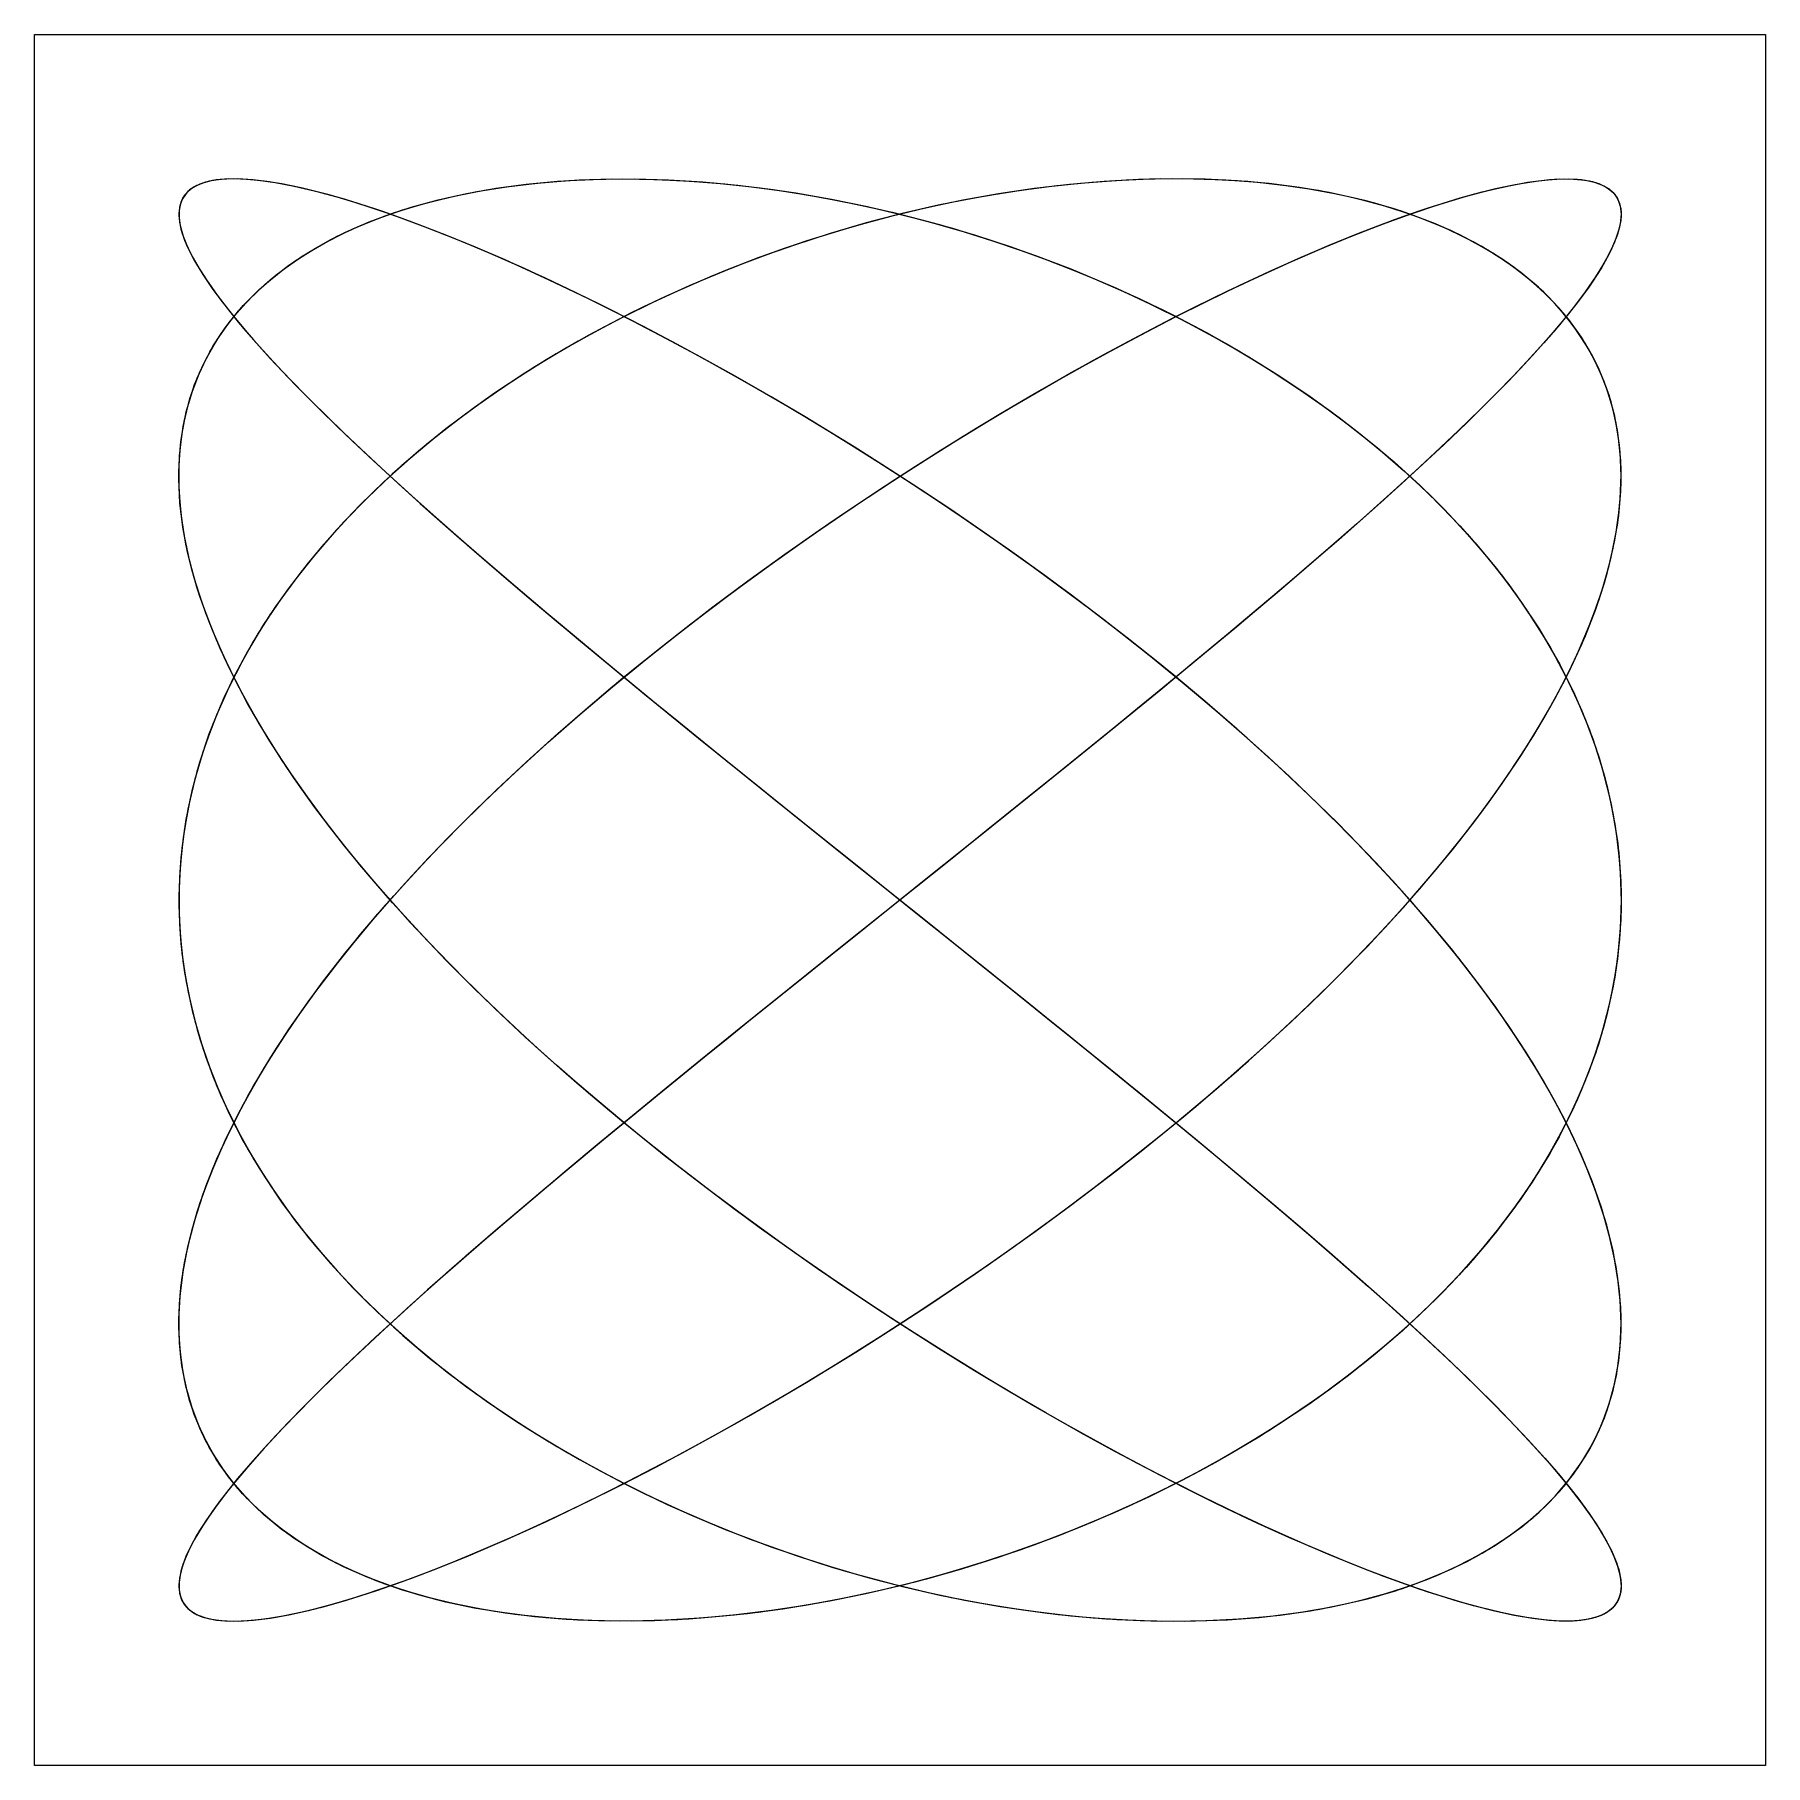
# Model space of a CAD drawing. Extents: x 0 to 127, y 0 to 127.
import ezdxf

# ---------------------------------------------------------------- set-up
doc = ezdxf.new("R2010")
doc.units = 0

msp = doc.modelspace()

# ---------------------------------------------------------------- linework, layer by layer
at = {"layer": 'Layer 1', "color": 7}
msp.add_lwpolyline([(0, 127), (126.99984, 127), (126.99984, 0.00016), (0, 0.00016), (0, 127)], dxfattribs=at)
at = {"layer": 'Layer 1', "color": 255}
msp.add_lwpolyline([(116.41652, 63.50008), (116.350388, 61.38398), (116.152157, 59.271266), (115.822324, 57.165317), (115.361711, 55.069502), (114.771471, 52.987174), (114.053079, 50.921665), (113.20833, 48.876279), (112.239336, 46.854287), (111.148519, 44.858925), (109.938605, 42.893385), (108.612619, 40.960812), (107.173875, 39.064296), (105.625968, 37.206872), (103.972768, 35.391512), (102.218407, 33.62112), (100.36727, 31.898528), (98.423984, 30.226491), (96.393406, 28.607685), (94.280611, 27.044699), (92.090881, 25.540035), (89.829688, 24.096098), (87.502685, 22.715199), (85.115687, 21.399547), (82.67466, 20.151247), (80.185707, 18.972296), (77.655049, 17.86458), (75.089009, 16.829872), (72.494003, 15.869825), (69.876517, 14.985977), (67.243092, 14.179741), (64.600312, 13.452406), (61.954781, 12.805138), (59.313112, 12.238971), (56.681907, 11.75481), (54.067745, 11.353431), (51.477158, 11.035475), (48.916621, 10.801452), (46.392535, 10.651735), (43.911209, 10.586564), (41.478844, 10.606043), (39.101521, 10.710142), (36.785181, 10.898693), (34.535613, 11.171396), (32.358442, 11.527813), (30.259108, 11.967374), (28.242858, 12.489377), (26.314733, 13.092987), (24.479552, 13.777236), (22.741901, 14.541032), (21.106124, 15.383152), (19.576309, 16.302248), (18.156281, 17.296851), (16.849588, 18.36537), (15.659496, 19.506094), (14.588981, 20.717199), (13.640717, 21.996748), (12.817076, 23.342693), (12.120115, 24.752882), (11.551577, 26.225057), (11.112883, 27.756865), (10.805129, 29.345854), (10.629085, 30.989483), (10.58519, 32.685122), (10.673555, 34.430058), (10.893958, 36.2215), (11.245848, 38.056582), (11.728346, 39.932368), (12.340247, 41.845857), (13.08002, 43.793989), (13.945816, 45.773646), (14.935472, 47.781662), (16.046514, 49.814823), (17.276164, 51.869879), (18.62135, 53.94354), (20.078709, 56.032489), (21.644598, 58.133385), (23.315104, 60.242867), (25.086051, 62.357559), (26.953012, 64.474079), (28.911322, 66.589041), (30.956085, 68.699062), (33.082191, 70.800765), (35.284326, 72.890788), (37.556984, 74.965789), (39.894487, 77.022446), (42.290991, 79.057471), (44.740506, 81.067607), (47.236909, 83.049639), (49.773962, 85.000396), (52.345323, 86.916757), (54.944564, 88.795657), (57.56519, 90.634088), (60.200649, 92.429111), (62.844354, 94.177854), (65.489698, 95.877519), (68.130069, 97.525387), (70.758866, 99.118822), (73.36952, 100.655274), (75.955506, 102.132286), (78.510358, 103.547495), (81.027693, 104.898636), (83.501217, 106.183549), (85.924748, 107.400177), (88.292229, 108.546574), (90.597742, 109.620907), (92.835525, 110.621456), (94.999984, 111.54662), (97.085709, 112.394921), (99.087487, 113.165), (101.000315, 113.855626), (102.819411, 114.465694), (104.540229, 114.994228), (106.158468, 115.440382), (107.670083, 115.803443), (109.071295, 116.082829), (110.358602, 116.278095), (111.528787, 116.388926), (112.578925, 116.415147), (113.506391, 116.356715), (114.308867, 116.213724), (114.984347, 115.986402), (115.531143, 115.675114), (115.947887, 115.280356), (116.23354, 114.802761), (116.387385, 114.243092), (116.40904, 113.602246), (116.298449, 112.881247), (116.055889, 112.081248), (115.681967, 111.20353), (115.177617, 110.249497), (114.544099, 109.220674), (113.782998, 108.118708), (112.896215, 106.945362), (111.885967, 105.702513), (110.75478, 104.392149), (109.505479, 103.016367), (108.141189, 101.577366), (106.665319, 100.077451), (105.081558, 98.519019), (103.393864, 96.904564), (101.606456, 95.236669), (99.723802, 93.518003), (97.750607, 91.751314), (95.691803, 89.93943), (93.552536, 88.085248), (91.338154, 86.191735), (89.05419, 84.26192), (86.706354, 82.298891), (84.300513, 80.305787), (81.842682, 78.285798), (79.339004, 76.242155), (76.795737, 74.178128), (74.219236, 72.097017), (71.615943, 70.002154), (68.992364, 67.896889), (66.355057, 65.784589), (63.710614, 63.668635), (61.065644, 61.552412), (58.426758, 59.439304), (55.800553, 57.332692), (53.193592, 55.235947), (50.612391, 53.152423), (48.063403, 51.085453), (45.552998, 49.038344), (43.087451, 47.01437), (40.672924, 45.01677), (38.315453, 43.04874), (36.02093, 41.113427), (33.79509, 39.213928), (31.643497, 37.353281), (29.571528, 35.534464), (27.584363, 33.760386), (25.686967, 32.033886), (23.884085, 30.357724), (22.180221, 28.734583), (20.579635, 27.167059), (19.086328, 25.657661), (17.704031, 24.208802), (16.4362, 22.822801), (15.286004, 21.501875), (14.256318, 20.248137), (13.349715, 19.063593), (12.568461, 17.950138), (11.91451, 16.909553), (11.389495, 15.943503), (10.994729, 15.053534), (10.731199, 14.241068), (10.599563, 13.507406), (10.600151, 12.853722), (10.73296, 12.281062), (10.997659, 11.790341), (11.393587, 11.382344), (11.919753, 11.057725), (12.574843, 10.817002), (13.357219, 10.660561), (14.264925, 10.588652), (15.295694, 10.60139), (16.446947, 10.698755), (17.715809, 10.88059), (19.099108, 11.146605), (20.593385, 11.496375), (22.194906, 11.92934), (23.899668, 12.444807), (25.70341, 13.041951), (27.601624, 13.719817), (29.589565, 14.477322), (31.662264, 15.313252), (33.81454, 16.226271), (36.041015, 17.214918), (38.336123, 18.277611), (40.694127, 19.412651), (43.109133, 20.618221), (45.575106, 21.892393), (48.085882, 23.233129), (50.635184, 24.638283), (53.216642, 26.105607), (55.823803, 27.632755), (58.45015, 29.217283), (61.089118, 30.856655), (63.734113, 32.548251), (66.378522, 34.289363), (69.015736, 36.077205), (71.639164, 37.908919), (74.242247, 39.781573), (76.818481, 41.692171), (79.361424, 43.637657), (81.864723, 45.614919), (84.322119, 47.620794), (86.72747, 49.652072), (89.074765, 51.705504), (91.358135, 53.777804), (93.571875, 55.865658), (95.71045, 57.965726), (97.768516, 60.074647), (99.740929, 62.189049), (101.622757, 64.305547), (103.409299, 66.420758), (105.096087, 68.531295), (106.678907, 70.633784), (108.153802, 72.724861), (109.517086, 74.801179), (110.765351, 76.859419), (111.895476, 78.896286), (112.904638, 80.908523), (113.790314, 82.892909), (114.55029, 84.846272), (115.182667, 86.765485), (115.685864, 88.647479), (116.058623, 90.489241), (116.300012, 92.287828), (116.409429, 94.040359), (116.3866, 95.744033), (116.231582, 97.396124), (115.944762, 98.993988), (115.526857, 100.535069), (114.978912, 102.016902), (114.302296, 103.437117), (113.498701, 104.79344), (112.570135, 106.083704), (111.518918, 107.305842), (110.34768, 108.457901), (109.059346, 109.538036), (107.657138, 110.544521), (106.144559, 111.475745), (104.525391, 112.330218), (102.803681, 113.106573), (100.983732, 113.803568), (99.070093, 114.420089), (97.067546, 114.955148), (94.981099, 115.40789), (92.815965, 115.777591), (90.577555, 116.063659), (88.271466, 116.265636), (85.903461, 116.3832), (83.479459, 116.416162), (81.005519, 116.364469), (78.487823, 116.228205), (75.932666, 116.007587), (73.346433, 115.702968), (70.735589, 115.314836), (68.106659, 114.843811), (65.466215, 114.290648), (62.820857, 113.65623), (60.177196, 112.941573), (57.541839, 112.14782), (54.921375, 111.276241), (52.322353, 110.32823), (49.751269, 109.305305), (47.214549, 108.209101), (44.718535, 107.041372), (42.269464, 105.803986), (39.873458, 104.498923), (37.536506, 103.12827), (35.264448, 101.694221), (33.062965, 100.19907), (30.937559, 98.645207), (28.893541, 97.03512), (26.936022, 95.371385), (25.069893, 93.656662), (23.299819, 91.893694), (21.630224, 90.085304), (20.065282, 88.234382), (18.608904, 86.343891), (17.26473, 84.416854), (16.036119, 82.456356), (14.926144, 80.465531), (13.937578, 78.447565), (13.072892, 76.405686), (12.334247, 74.343161), (11.723489, 72.26329), (11.242146, 70.169399), (10.89142, 68.064839), (10.672188, 65.952976), (10.584998, 63.837189), (10.630067, 61.720863), (10.807284, 59.607383), (11.116204, 57.50013), (11.556057, 55.402476), (12.125742, 53.317777), (12.823836, 51.249367), (13.648594, 49.200556), (14.597954, 47.174621), (15.669544, 45.174803), (16.860684, 43.204301), (18.168399, 41.266269), (19.589419, 39.363806), (21.120192, 37.499956), (22.756892, 35.6777), (24.495428, 33.899954), (26.331456, 32.169563), (28.260385, 30.489293), (30.277395, 28.861834), (32.377444, 27.289788), (34.555283, 25.775671), (36.805468, 24.321905), (39.122375, 22.930816), (41.500214, 21.604629), (43.933041, 20.345466), (46.414774, 19.155341), (48.939212, 18.036158), (51.500043, 16.989708), (54.090869, 16.017664), (56.705211, 15.121582), (59.336537, 14.302895), (61.97827, 13.562914), (64.623806, 12.902821), (67.266532, 12.323673), (69.899844, 11.826396), (72.51716, 11.411786), (75.111937, 11.080507), (77.67769, 10.833087), (80.208006, 10.669924), (82.696561, 10.591277), (85.137134, 10.597273), (87.523625, 10.687903), (89.850069, 10.86302), (92.110652, 11.122346), (94.299723, 11.465465), (96.41181, 11.891828), (98.441635, 12.400754), (100.384124, 12.991427), (102.234421, 13.662904), (103.987903, 14.414109), (105.640185, 15.243841), (107.187139, 16.150773), (108.624897, 17.133454), (109.949867, 18.190312), (111.158736, 19.319656), (112.248482, 20.519678), (113.216383, 21.788461), (114.060018, 23.123973), (114.77728, 24.524078), (115.366375, 25.986536), (115.82583, 27.509008), (116.154498, 29.089058), (116.351557, 30.724159), (116.416515, 32.411694), (116.349208, 34.148964), (116.149806, 35.933189), (115.818807, 37.761515), (115.357037, 39.631018), (114.765652, 41.538706), (114.046129, 43.481527), (113.200267, 45.456374), (112.23018, 47.460087), (111.138293, 49.489461), (109.927335, 51.541248), (108.600332, 53.612167), (107.160602, 55.698905), (105.611742, 57.798123), (103.957626, 59.906463), (102.202385, 62.020552), (100.350409, 64.137008), (98.406326, 66.252444), (96.374995, 68.363478), (94.261494, 70.466731), (92.071104, 72.558839), (89.809302, 74.636455), (87.48174, 76.696256), (85.094235, 78.734945), (82.652756, 80.749261), (80.163405, 82.735983), (77.632404, 84.691931), (75.066079, 86.613977), (72.470845, 88.499045), (69.853188, 90.344121), (67.219652, 92.146251), (64.576817, 93.902554), (61.931292, 95.61022), (59.289687, 97.266516), (56.658605, 98.868793), (54.044623, 100.414488), (51.454274, 101.901127), (48.894033, 103.326333), (46.3703, 104.687826), (43.889381, 105.983426), (41.457479, 107.211063), (39.080671, 108.368771), (36.764899, 109.454699), (34.51595, 110.46711), (32.339446, 111.404383), (30.240827, 112.265019), (28.225338, 113.047642), (26.298018, 113.751), (24.463683, 114.373967), (22.726918, 114.915546), (21.092064, 115.374871), (19.563208, 115.751208), (18.144171, 116.043955), (16.8385, 116.252642), (15.649458, 116.376937), (14.580017, 116.416639), (13.63285, 116.371687), (12.810325, 116.242151), (12.114498, 116.028239), (11.547108, 115.730294), (11.109572, 115.348791), (10.802985, 114.884341), (10.628113, 114.337688), (10.585393, 113.709705), (10.674932, 113.001397), (10.896505, 112.213898), (11.24956, 111.348467), (11.733214, 110.406489), (12.346257, 109.389471), (13.087158, 108.299039), (13.954064, 107.136939), (14.944809, 105.905029), (16.056917, 104.60528), (17.287608, 103.239772), (18.633805, 101.810688), (20.092144, 100.320316), (21.65898, 98.771039), (23.330397, 97.165337), (25.102216, 95.505777), (26.97001, 93.795014), (28.92911, 92.035787), (30.974618, 90.230908), (33.101423, 88.383265), (35.304208, 86.495815), (37.577468, 84.571577), (39.915521, 82.613628), (42.312522, 80.625102), (44.76248, 78.60918), (47.259273, 76.569086), (49.796659, 74.508085), (52.368295, 72.429473), (54.967755, 70.336577), (57.588541, 68.232743), (60.224102, 66.121338), (62.867851, 64.005739), (65.51318, 61.889332), (68.153477, 59.775501), (70.782143, 57.667629), (73.392606, 55.569088), (75.978343, 53.483234), (78.532891, 51.413405), (81.049864, 49.362913), (83.522971, 47.335037), (85.946031, 45.333021), (88.312987, 43.360069), (90.617924, 41.419337), (92.85508, 39.513929), (95.018863, 37.646894), (97.103865, 35.821218), (99.104875, 34.039823), (101.016891, 32.305558), (102.835134, 30.621197), (104.55506, 28.989436), (106.172369, 27.412884), (107.683019, 25.894064), (109.083234, 24.435406), (110.369515, 23.039243), (111.538647, 21.707808), (112.587706, 20.443232), (113.514072, 19.247538), (114.315428, 18.122639), (114.989772, 17.070334), (115.535418, 16.092306), (115.951003, 15.190121), (116.235487, 14.365222), (116.38816, 13.618928), (116.408639, 12.952433), (116.296875, 12.366803), (116.053145, 11.862976), (115.67806, 11.441757), (115.172557, 11.103821), (114.537898, 10.849707), (113.775672, 10.679822), (112.887782, 10.594439), (111.876449, 10.593693), (110.744199, 10.677587), (109.493863, 10.845985), (108.128567, 11.098618), (106.651722, 11.435083), (105.06702, 11.85484), (103.378421, 12.357219), (101.590148, 12.941416), (99.706668, 13.606495), (97.732691, 14.351394), (95.673149, 15.17492), (93.533192, 16.075756), (91.318166, 17.052461), (89.03361, 18.103472), (86.685232, 19.227108), (84.278904, 20.421572), (81.820638, 21.684951), (79.316581, 23.015226), (76.77299, 24.410269), (74.196223, 25.867846), (71.592721, 27.385627), (68.968992, 28.961184), (66.331592, 30.591995), (63.687115, 32.275452), (61.04217, 34.008862), (58.403368, 35.789452), (55.777305, 37.614373), (53.170544, 39.480705), (50.589601, 41.385463), (48.040928, 43.3256), (45.530893, 45.298012), (43.065772, 47.299543), (40.651726, 49.326992), (38.294788, 51.377114), (36.00085, 53.446631), (33.775646, 55.532231), (31.624736, 57.630578), (29.553498, 59.738315), (27.567109, 61.85207), (25.670532, 63.968461), (23.86851, 66.084103), (22.165545, 68.195611), (20.565895, 70.299608), (19.073557, 72.392726), (17.692262, 74.471618), (16.425463, 76.532958), (15.276325, 78.573449), (14.247721, 80.589825), (13.342221, 82.578861), (12.56209, 84.537375), (11.909277, 86.462234), (11.385414, 88.350358), (10.99181, 90.198728), (10.729449, 92.004385), (10.598986, 93.764441), (10.600748, 95.476081), (10.734731, 97.136566), (11.000599, 98.74324), (11.397688, 100.293532), (11.925006, 101.784963), (12.581234, 103.215146), (13.364732, 104.581793), (14.273542, 105.882718), (15.305392, 107.11584), (16.457704, 108.279187), (17.727596, 109.370896), (19.111896, 110.389222), (20.607142, 111.332535), (22.209599, 112.199326), (23.915259, 112.988209), (25.71986, 113.697922), (27.618892, 114.327328), (29.607608, 114.875422), (31.681037, 115.341326), (33.833997, 115.724296), (36.061105, 116.023718), (38.356797, 116.239113), (40.715334, 116.370137), (43.13082, 116.41658), (45.597218, 116.378368), (48.108363, 116.255562), (50.65798, 116.048359), (53.239694, 115.757089), (55.847054, 115.38222), (58.473542, 114.92435), (61.112593, 114.384212), (63.757612, 113.76267), (66.401986, 113.060719), (69.039107, 112.279482), (71.662382, 111.420208), (74.265256, 110.484272), (76.841222, 109.473171), (79.383841, 108.388523), (81.88676, 107.232064), (84.34372, 106.005642), (86.748582, 104.711221), (89.095334, 103.35087), (91.378112, 101.926767), (93.591208, 100.441189), (95.729091, 98.896513), (97.786419, 97.295211), (99.758048, 95.639844), (101.639051, 93.933059), (103.424726, 92.177589), (105.110609, 90.376241), (106.692487, 88.531896), (108.166407, 86.647506), (109.528684, 84.726085), (110.775912, 82.770707), (111.904975, 80.7845), (112.913051, 78.770642), (113.79762, 76.732354), (114.556471, 74.672897), (115.187707, 72.595566), (115.68975, 70.503685), (116.061346, 68.400599), (116.301566, 66.289673), (116.409809, 64.174284), (116.385805, 62.057817), (116.229614, 59.943657), (115.941626, 57.835187), (115.522561, 55.735779), (114.973466, 53.648793), (114.295715, 51.577566), (113.491, 49.525413), (112.561334, 47.495617), (111.50904, 45.491424), (110.336748, 43.516041), (109.047388, 41.572629), (107.644184, 39.664295), (106.130642, 37.794094), (104.510545, 35.965017), (102.787943, 34.17999), (100.967141, 32.441869), (99.052691, 30.753435), (97.049377, 29.117388), (94.962207, 27.536346), (92.796398, 26.012838), (90.557363, 24.549303), (88.250699, 23.148079), (85.88217, 21.811411), (83.457697, 20.541436), (80.983341, 19.340185), (78.465285, 18.20958), (75.909823, 17.151431), (73.323343, 16.16743), (70.71231, 15.259151), (68.083249, 14.428047), (65.442732, 13.675448), (62.79736, 13.002557), (60.153743, 12.410452), (57.51849, 11.90008), (54.898188, 11.472256), (52.299385, 11.127666), (49.728578, 10.86686), (47.192192, 10.690257), (44.696567, 10.598138), (42.247941, 10.59065), (39.852433, 10.667807), (37.516032, 10.829484), (35.244577, 11.075422), (33.043746, 11.405229), (30.919039, 11.818377), (28.875767, 12.314204), (26.919038, 12.891918), (25.053742, 13.550593), (23.284541, 14.289178), (21.615858, 15.106489), (20.051863, 16.00122), (18.596466, 16.971939), (17.253304, 18.017093), (16.025735, 19.13501), (14.916826, 20.323902), (13.929349, 21.581866), (13.065774, 22.906891), (12.328257, 24.296856), (11.718643, 25.749538), (11.238455, 27.262612), (10.888893, 28.833659), (10.670832, 30.460165), (10.584816, 32.139527), (10.63106, 33.86906), (10.809449, 35.645996), (11.119536, 37.467493), (11.560547, 39.330636), (12.13138, 41.232445), (12.830607, 43.169878), (13.656481, 45.139835), (14.606937, 47.139164), (15.679601, 49.164667), (16.871791, 51.213103), (18.180526, 53.281197), (19.602537, 55.365638), (21.134268, 57.463093), (22.771891, 59.570205), (24.511313, 61.683605), (26.348186, 63.79991), (28.277919, 65.915736), (30.295689, 68.027697), (32.396452, 70.132415), (34.574958, 72.226523), (36.82576, 74.30667), (39.143235, 76.369529), (41.521588, 78.4118), (43.954876, 80.430215), (46.437016, 82.421545), (48.961805, 84.382606), (51.522932, 86.310258), (54.113994, 88.201419), (56.728517, 90.053064), (59.359964, 91.862229), (62.001759, 93.626021), (64.647299, 95.341617), (67.289971, 97.006275), (69.92317, 98.617329), (72.540314, 100.172203), (75.134862, 101.66841), (77.700328, 103.103555), (80.230301, 104.475343), (82.718457, 105.78158), (85.158576, 107.020175), (87.54456, 108.189148), (89.870445, 109.286627), (92.130417, 110.310858), (94.318828, 111.260201), (96.430208, 112.133139), (98.459279, 112.928274), (100.40097, 113.644334), (102.250428, 114.280174), (104.003029, 114.834777), (105.654394, 115.307255), (107.200395, 115.696853), (108.637167, 116.002948), (109.961119, 116.225048), (111.168943, 116.362801), (112.257619, 116.415984), (113.224426, 116.384513), (114.066948, 116.268438), (114.783078, 116.067945), (115.371028, 115.783354), (115.829326, 115.415122), (116.156829, 114.963836), (116.352716, 114.43022), (116.416499, 113.815126), (116.348018, 113.119539), (116.147445, 112.344571), (115.81528, 111.491462), (115.352354, 110.561578), (114.759823, 109.556405), (114.03917, 108.477552), (113.192195, 107.326745), (112.221015, 106.105824), (111.128058, 104.816743), (109.916055, 103.461564), (108.588036, 102.042455), (107.14732, 100.561687), (105.597509, 99.021628), (103.942475, 97.424743), (102.186356, 95.773585), (100.333541, 94.070796), (98.388662, 92.319101), (96.356578, 90.521301), (94.24237, 88.680273), (92.051322, 86.798962), (89.78891, 84.880378), (87.46079, 82.927591), (85.07278, 80.943723), (82.630849, 78.931949), (80.1411, 76.895487), (77.609757, 74.837596), (75.043147, 72.761567), (72.447685, 70.670722), (69.829859, 68.568405), (67.19621, 66.45798), (64.553323, 64.342823), (61.907803, 62.226317), (59.266262, 60.11185), (56.635304, 58.002802), (54.021503, 55.90255), (51.431393, 53.814452), (48.871449, 51.741848), (46.348068, 49.688056), (43.867557, 47.656359), (41.436118, 45.650009), (39.059826, 43.672216), (36.744622, 41.726143), (34.496292, 39.814903), (32.320456, 37.941555), (30.222553, 36.109095), (28.207825, 34.320455), (26.28131, 32.578496), (24.447822, 30.886005), (22.711943, 29.245689), (21.078013, 27.660173), (19.550116, 26.131993), (18.132071, 24.663595), (16.827421, 23.257326), (15.639429, 21.915437), (14.571063, 20.640075), (13.624993, 19.433279), (12.803585, 18.296981), (12.108891, 17.232999), (11.542648, 16.243034), (11.106271, 15.32867), (10.800851, 14.49137), (10.627152, 13.732473), (10.585606, 13.053194), (10.676319, 12.45462), (10.899063, 11.937707), (11.253282, 11.503283), (11.738091, 11.152043), (12.352277, 10.884548), (13.094305, 10.701227), (13.962322, 10.602373), (14.954156, 10.588144), (16.06733, 10.658563), (17.29906, 10.813517), (18.646269, 11.052758), (20.105588, 11.375904), (21.673371, 11.782437), (23.345698, 12.271708), (25.11839, 12.842933), (26.987015, 13.495198), (28.946904, 14.227461), (30.993157, 15.03855), (33.120661, 15.927166), (35.324096, 16.891889), (37.597957, 17.931175), (39.936559, 19.043362), (42.334057, 20.22667), (44.784459, 21.479206), (47.281639, 22.798967), (49.819357, 24.183841), (52.39127, 25.631612), (54.990948, 27.139965), (57.611894, 28.706486), (60.247557, 30.32867), (62.891349, 32.003921), (65.536662, 33.729559), (68.176885, 35.502823), (70.805417, 37.320877), (73.41569, 39.180812), (76.001178, 41.079653), (78.55542, 43.014362), (81.072031, 44.981843), (83.544721, 46.97895), (85.967309, 49.002487), (88.33374, 51.049217), (90.6381, 53.115866), (92.874629, 55.199127), (95.037736, 57.295668), (97.122014, 59.402135), (99.122255, 61.515158), (101.033459, 63.631356), (102.850849, 65.747344), (104.569882, 67.859737), (106.186261, 69.965155), (107.695946, 72.060231), (109.095165, 74.141612), (110.380419, 76.205969), (111.548496, 78.25), (112.596477, 80.270433), (113.521742, 82.264038), (114.321979, 84.227624), (114.995187, 86.158051), (115.539683, 88.05223), (115.954108, 89.90713), (116.237424, 91.719785), (116.388924, 93.487295), (116.408228, 95.206831), (116.29529, 96.875643), (116.050391, 98.491062), (115.674143, 100.050502), (115.167486, 101.551469), (114.531688, 102.991563), (113.768336, 104.368478), (112.87934, 105.680013), (111.866921, 106.924069), (110.73361, 108.098655), (109.482239, 109.201894), (108.115936, 110.232019), (106.638116, 111.187383), (105.052473, 112.066458), (103.362971, 112.867837), (101.573832, 113.590238), (99.689528, 114.232505), (97.714768, 114.793611), (95.654489, 115.272659), (93.513841, 115.668881), (91.298174, 115.981645), (89.013025, 116.210449), (86.664107, 116.354928), (84.25729, 116.41485), (81.798591, 116.390121), (79.294155, 116.280778), (76.750241, 116.086997), (74.173208, 115.809089), (71.569498, 115.447497), (68.945618, 115.002801), (66.308127, 114.475711), (63.663616, 113.867071), (61.018696, 113.177855), (58.379979, 112.409164), (55.754058, 111.56223), (53.147498, 110.638407), (50.566813, 109.639172), (48.018455, 108.566124), (45.508792, 107.420981), (43.044098, 106.205573), (40.630533, 104.921846), (38.274129, 103.571853), (35.980776, 102.157753), (33.756207, 100.681809), (31.605982, 99.146383), (29.535475, 97.55393), (27.549862, 95.906998), (25.654104, 94.208222), (23.852942, 92.46032), (22.150877, 90.666087), (20.552162, 88.828395), (19.060795, 86.950182), (17.680502, 85.034455), (16.414734, 83.084277), (15.266655, 81.102768), (14.239133, 79.093099), (13.334738, 77.058485), (12.555729, 75.00218), (11.904055, 72.927474), (11.381343, 70.837686), (10.988901, 68.736159), (10.727709, 66.626256), (10.59842, 64.511352), (10.601357, 62.39483), (10.736513, 60.280076), (11.00355, 58.170474), (11.4018, 56.069397), (11.930269, 53.980208), (12.587635, 51.906249), (13.372255, 49.850838), (14.282168, 47.817262), (15.3151, 45.808776), (16.468469, 43.828592), (17.739392, 41.879878), (19.124693, 39.965752), (20.620909, 38.089276), (22.224299, 36.253451), (23.930858, 34.461216), (25.736318, 32.715436), (27.636168, 31.018905), (29.625658, 29.374338), (31.699816, 27.784364), (33.853459, 26.251527), (36.081201, 24.778281), (38.377477, 23.366981), (40.736545, 22.019885), (43.15251, 20.739149), (45.619333, 19.526821), (48.130848, 18.384841), (50.680778, 17.315036), (53.262748, 16.319117), (55.870307, 15.398677), (58.496935, 14.55519), (61.136069, 13.790004), (63.781111, 13.104343), (66.42545, 12.499305), (69.062476, 11.975857), (71.685599, 11.534837), (74.288263, 11.17695), (76.863961, 10.90277), (79.406255, 10.712733), (81.908793, 10.607145), (84.365317, 10.586175), (86.769689, 10.649855), (89.115899, 10.798085), (91.398082, 11.030626), (93.610535, 11.347107), (95.747726, 11.747022), (97.804315, 12.229731), (99.77516, 12.794462), (101.655337, 13.440311), (103.440144, 14.166244), (105.125122, 14.971101), (106.706059, 15.853595), (108.179003, 16.812312), (109.540272, 17.84572), (110.786465, 18.952165), (111.914465, 20.129878), (112.921455, 21.376973), (113.804916, 22.691456), (114.562641, 24.071225), (115.192736, 25.514071), (115.693626, 27.017687), (116.064059, 28.579667), (116.303109, 30.197512), (116.410178, 31.868634), (116.384999, 33.590359), (116.227635, 35.359934), (115.938479, 37.174527), (115.518255, 39.031235), (114.968011, 40.927089), (114.289124, 42.859054), (113.48329, 44.82404), (112.552524, 46.818904), (111.499152, 48.840455), (110.325807, 50.885457), (109.035422, 52.950641), (107.631221, 55.032701), (106.116716, 57.128307), (104.49569, 59.234107), (102.772197, 61.346731), (100.950543, 63.4628), (99.035282, 65.578929), (97.031201, 67.691733), (94.94331, 69.79783), (92.776826, 71.893852), (90.537166, 73.976446), (88.229926, 76.042281), (85.860874, 78.08805), (83.435932, 80.110482), (80.96116, 82.10634), (78.442743, 84.072433), (75.886978, 86.005614), (73.300251, 87.902791), (70.689029, 89.760929), (68.059838, 91.577055), (65.419249, 93.348264), (62.773863, 95.071723), (60.130291, 96.744673), (57.495142, 98.364439), (54.875002, 99.92843), (52.27642, 101.434143), (49.70589, 102.87917), (47.169838, 104.261198), (44.674604, 105.578018), (42.226422, 106.827521), (39.831413, 108.00771), (37.495563, 109.116697), (35.224711, 110.152706), (33.024532, 111.114081), (30.900525, 111.999284), (28.858, 112.806899), (26.902062, 113.535633), (25.037599, 114.184321), (23.269272, 114.751925), (21.601501, 115.237537), (20.038454, 115.64038), (18.584038, 115.95981), (17.241888, 116.195315), (16.015359, 116.346519), (14.907517, 116.41318), (13.921131, 116.395192), (13.058666, 116.292583), (12.322277, 116.105516), (11.713806, 115.834293), (11.234774, 115.479346), (10.886377, 115.041243), (10.669486, 114.520685), (10.584644, 113.918505), (10.632063, 113.235667), (10.811624, 112.473262), (11.122878, 111.63251), (11.565048, 110.714757), (12.137027, 109.72147), (12.837387, 108.654239), (13.664377, 107.514771), (14.61593, 106.304889), (15.689668, 105.026529), (16.882906, 103.681734), (18.192662, 102.272658), (19.615663, 100.801554), (21.148352, 99.270776), (22.786898, 97.682772), (24.527205, 96.040083), (26.364923, 94.345337), (28.29546, 92.601245), (30.313989, 90.810598), (32.415466, 88.976259), (34.594638, 87.101164), (36.846058, 85.188312), (39.164099, 83.240764), (41.542967, 81.261635), (43.976716, 79.254091), (46.459262, 77.221345), (48.984401, 75.166647), (51.545822, 73.093285), (54.137122, 71.004576), (56.751823, 68.903861), (59.383392, 66.794502), (62.025249, 64.679872), (64.670793, 62.563354), (67.31341, 60.448336), (69.946495, 58.338199), (72.563467, 56.23632), (75.157785, 54.146062), (77.722964, 52.070768), (80.252593, 50.013759), (82.74035, 47.978325), (85.180015, 45.967722), (87.565491, 43.985168), (89.890816, 42.033833), (92.150177, 40.116839), (94.337928, 38.237254), (96.448599, 36.398084), (98.476916, 34.602271), (100.417809, 32.852689), (102.266427, 31.152136), (104.018148, 29.503332), (105.668595, 27.908917), (107.213642, 26.371439), (108.649427, 24.89336), (109.972362, 23.477043), (111.179141, 22.124754), (112.266746, 20.838657), (113.232459, 19.620809), (114.073867, 18.473159), (114.788867, 17.397542), (115.375671, 16.395679), (115.832812, 15.469173), (116.159149, 14.619507), (116.353865, 13.848039), (116.416473, 13.156003), (116.346818, 12.544508), (116.145073, 12.01453), (115.811742, 11.566919), (115.347659, 11.202389), (114.753984, 10.921525), (114.032201, 10.724775), (113.184113, 10.612454), (112.21184, 10.584742), (111.117813, 10.641683), (109.904766, 10.783187), (108.575731, 11.009026), (107.13403, 11.31884), (105.583267, 11.712133), (103.927317, 12.188275), (102.170319, 12.746506), (100.316666, 13.385931), (98.37099, 14.105528), (96.338154, 14.904146), (94.22324, 15.780507), (92.031534, 16.733209), (89.768514, 17.760728), (87.439835, 18.86142), (85.05132, 20.033525), (82.608937, 21.275167), (80.118792, 22.58436), (77.587108, 23.959009), (75.020213, 25.396915), (72.424524, 26.895779), (69.806528, 28.453201), (67.172768, 30.066691), (64.529829, 31.733668), (61.884315, 33.451463), (59.242839, 35.217331), (56.612004, 37.028444), (53.998385, 38.881907), (51.408515, 40.774753), (48.848867, 42.703955), (46.325839, 44.666426), (43.845737, 46.659028), (41.414761, 48.678571), (39.038986, 50.721825), (36.72435, 52.785522), (34.47664, 54.86636), (32.301473, 56.96101), (30.204285, 59.066122), (28.190319, 61.178326), (26.264609, 63.294245), (24.431968, 65.410494), (22.696976, 67.523686), (21.063971, 69.630441), (19.537033, 71.727388), (18.119979, 73.811174), (16.816352, 75.878465), (15.629409, 77.925952), (14.562118, 79.950361), (13.617146, 81.948454), (12.796854, 83.917032), (12.103294, 85.852949), (11.538199, 87.753105), (11.102981, 89.614461), (10.798728, 91.43404), (10.6262, 93.208931), (10.58583, 94.936294), (10.677717, 96.613366), (10.901632, 98.237463), (11.257015, 99.805988), (11.742978, 101.316432), (12.358307, 102.766377), (13.101463, 104.153505), (13.970589, 105.475595), (14.963513, 106.730534), (16.077752, 107.916314), (17.310522, 109.031037), (18.658742, 110.07292), (20.119041, 111.040296), (21.687769, 111.931618), (23.361007, 112.745461), (25.13457, 113.480521), (27.004027, 114.135623), (28.964705, 114.709719), (31.011703, 115.20189), (33.139905, 115.61135), (35.34399, 115.937442), (37.618451, 116.179646), (39.957602, 116.337574), (42.355597, 116.410974), (44.806441, 116.399727), (47.304009, 116.303852), (49.842059, 116.123502), (52.414246, 115.858966), (55.014142, 115.510667), (57.635247, 115.079162), (60.271012, 114.565141), (62.914847, 113.969428), (65.560144, 113.292974), (68.200292, 112.536862), (70.828691, 111.702302), (73.438772, 110.790628), (76.024011, 109.8033), (78.577947, 108.741896), (81.094195, 107.608115), (83.566467, 106.403771), (85.988583, 105.13079), (88.354488, 103.791209), (90.658271, 102.38717), (92.894172, 100.920921), (95.056602, 99.394806), (97.140157, 97.811267), (99.139629, 96.172837), (101.05002, 94.482139), (102.866556, 92.741875), (104.584696, 90.954831), (106.200145, 89.123865), (107.708865, 87.251907), (109.107087, 85.34195), (110.391314, 83.397051), (111.558337, 81.420322), (112.605239, 79.414924), (113.529403, 77.384065), (114.32852, 75.330995), (115.000592, 73.258998), (115.543938, 71.171389), (115.957202, 69.071508), (116.23935, 66.962713), (116.389677, 64.848379), (116.407807, 62.731888), (116.293695, 60.616626), (116.047626, 58.505977), (115.670215, 56.403317), (115.162406, 54.31201), (114.525467, 52.235403), (113.760991, 50.176817), (112.870888, 48.139545), (111.857384, 46.126846), (110.723011, 44.141941), (109.470605, 42.188005), (108.103296, 40.268164), (106.624502, 38.385489), (105.037919, 36.542991), (103.347513, 34.74362), (101.557508, 32.990252), (99.67238, 31.285694), (97.696839, 29.632672), (95.635823, 28.033831), (93.494485, 26.491728), (91.278175, 25.00883), (88.992435, 23.587511), (86.642976, 22.230042), (84.235672, 20.938598), (81.77654, 19.715242), (79.271725, 18.561933), (76.727489, 17.480515), (74.150191, 16.472719), (71.546273, 15.540156), (68.922243, 14.684319), (66.28466, 13.906577), (63.640117, 13.208174), (60.995223, 12.590228), (58.35659, 12.053726), (55.730813, 11.599527), (53.124454, 11.228359), (50.544028, 10.940813), (47.995986, 10.737352), (45.486695, 10.618299), (43.022428, 10.583846), (40.609344, 10.634048), (38.253474, 10.768824), (35.960707, 10.987959), (33.736775, 11.291102), (31.587234, 11.677769), (29.517459, 12.14734), (27.532622, 12.699064), (25.637684, 13.332059), (23.837382, 14.045313), (22.136217, 14.837683), (20.538438, 15.707903), (19.048042, 16.65458), (17.668751, 17.6762), (16.404015, 18.771128), (15.256994, 19.937614), (14.230555, 21.173789), (13.327264, 22.477678), (12.549378, 23.847194), (11.898843, 25.280146), (11.377283, 26.774242), (10.986002, 28.327092), (10.725979, 29.93621), (10.597864, 31.599024), (10.601975, 33.312872), (10.738305, 35.075014), (11.00651, 36.88263), (11.405922, 38.732828), (11.935542, 40.622648), (12.594046, 42.549067), (13.379788, 44.509004), (14.290805, 46.499322), (15.324818, 48.516837), (16.479244, 50.558323), (17.751198, 52.620513), (19.137499, 54.700107), (20.634683, 56.79378), (22.239008, 58.898182), (23.946464, 61.009945), (25.752783, 63.125692), (27.65345, 65.242038), (29.643715, 67.355598), (31.718602, 69.462989), (33.872926, 71.560841), (36.101303, 73.645798), (38.398161, 75.714523), (40.757761, 77.763708), (43.174204, 79.790074), (45.641452, 81.79038), (48.153336, 83.761425), (50.703578, 85.700056), (53.285805, 87.603172), (55.893561, 89.467729), (58.52033, 91.290742), (61.159545, 93.069297), (63.804609, 94.800547), (66.448912, 96.481722), (69.085845, 98.110135), (71.708815, 99.683178), (74.311267, 101.198337), (76.886697, 102.653186), (79.428666, 104.045399), (81.930822, 105.372747), (84.386911, 106.633109), (86.790792, 107.824467), (89.136459, 108.944915), (91.418048, 109.992661), (93.629856, 110.966029), (95.766354, 111.863461), (97.822204, 112.683523), (99.792265, 113.424901), (101.671615, 114.086411), (103.455555, 114.666993), (105.139628, 115.165719), (106.719622, 115.58179), (108.19159, 115.914543), (109.551852, 116.163443), (110.797008, 116.328093), (111.923945, 116.40823), (112.929848, 116.403725), (113.812202, 116.314585), (114.568802, 116.140953), (115.197756, 115.883107), (115.697492, 115.54146), (116.066761, 115.116557), (116.304641, 114.609079), (116.410536, 114.019838), (116.384183, 113.349776), (116.225646, 112.599965), (115.935323, 111.771604), (115.513938, 110.86602), (114.962545, 109.88466), (114.282523, 108.829094), (113.47557, 107.701012), (112.543705, 106.502218), (111.489255, 105.234629), (110.314857, 103.900274), (109.023446, 102.501288), (107.61825, 101.039907), (106.102782, 99.518471), (104.480828, 97.939414), (102.756443, 96.305261), (100.933938, 94.618626), (99.017866, 92.882208), (97.013019, 91.098786), (94.924406, 89.271211), (92.757249, 87.402408), (90.516963, 85.495366), (88.209149, 83.553137), (85.839574, 81.578827), (83.414162, 79.575595), (80.938975, 77.546645), (78.420199, 75.495224), (75.864131, 73.424613), (73.277158, 71.338125), (70.665747, 69.239098), (68.036425, 67.13089), (65.395765, 65.016873), (62.750366, 62.900429), (60.10684, 60.784945), (57.471796, 58.673805), (54.851818, 56.570386), (52.253456, 54.478052), (49.683205, 52.400152), (47.147488, 50.34001), (44.652644, 48.30092), (42.204908, 46.286146), (39.810398, 44.298911), (37.4751, 42.342394), (35.204851, 40.419724), (33.005324, 38.533978), (30.882018, 36.688173), (28.84024, 34.88526), (26.885093, 33.128126), (25.021464, 31.41958), (23.254011, 29.762356), (21.587152, 28.159105), (20.025052, 26.612392), (18.571618, 25.124692), (17.230481, 23.698384), (16.004993, 22.33575), (14.898218, 21.03897), (13.912922, 19.810119), (13.051567, 18.651163), (12.316308, 17.563955), (11.70898, 16.550236), (11.231103, 15.611626), (10.883871, 14.749627), (10.668151, 13.965619), (10.584483, 13.260856), (10.633077, 12.636464), (10.81381, 12.093443), (11.12623, 11.632662), (11.569558, 11.254858), (12.142685, 10.960635), (12.844178, 10.750464), (13.672284, 10.624681), (14.624933, 10.583488), (15.699744, 10.626949), (16.89403, 10.754997), (18.204807, 10.967425), (19.628799, 11.263894), (21.162445, 11.64393), (22.801913, 12.106925), (24.543104, 12.652138), (26.381668, 13.278697), (28.313008, 13.985599), (30.332296, 14.771714), (32.434487, 15.635784), (34.614325, 16.576427), (36.866361, 17.592137), (39.184968, 18.68129), (41.56435, 19.842144), (43.998559, 21.072841), (46.481511, 22.371413), (49.007001, 23.735782), (51.568715, 25.163765), (54.160251, 26.653078), (56.775131, 28.201339), (59.40682, 29.80607), (62.048739, 31.464704), (64.694286, 33.174588), (67.336847, 34.932986), (69.969818, 36.737085), (72.586618, 38.584), (75.180705, 40.470775), (77.745597, 42.394392), (80.274882, 44.351774), (82.762238, 46.339788), (85.201449, 48.355256), (87.586417, 50.394952), (89.911181, 52.455614), (92.169931, 54.533944), (94.357021, 56.626618), (96.466984, 58.730288), (98.494547, 60.841589), (100.434641, 62.957143), (102.282418, 65.073566), (104.033258, 67.187471), (105.682787, 69.295477), (107.22688, 71.394212), (108.661679, 73.480318), (109.983596, 75.550457), (111.189329, 77.601319), (112.275863, 79.629622), (113.240483, 81.632121), (114.080777, 83.605612), (114.794645, 85.546939), (115.380303, 87.452995), (115.836288, 89.320732), (116.161458, 91.147162), (116.355003, 92.929362), (116.416437, 94.664481), (116.345607, 96.349745), (116.14269, 97.982455), (115.808194, 99.560001), (115.342955, 101.079859), (114.748135, 102.539598), (114.025221, 103.936881), (113.176021, 105.269474), (112.202655, 106.535246), (111.107559, 107.73217), (109.893468, 108.858332), (108.563417, 109.91193), (107.120731, 110.89128), (105.569016, 111.794814), (103.91215, 112.621086), (102.154274, 113.368775), (100.299783, 114.036685), (98.353311, 114.623748), (96.319724, 115.129023), (94.204105, 115.551703), (92.011741, 115.891111), (89.748112, 116.146705), (87.418876, 116.318076), (85.029856, 116.404949), (82.587022, 116.407186), (80.09648, 116.324782), (77.564455, 116.157871), (74.997276, 115.906718), (72.40136, 115.571725), (69.783195, 115.153429), (67.149325, 114.652499), (64.506334, 114.069736), (61.860827, 113.406072), (59.219416, 112.662569), (56.588705, 111.840417), (53.975268, 110.94093), (51.385638, 109.965549), (48.826288, 108.915832), (46.303613, 107.79346), (43.823921, 106.600228), (41.393408, 105.338045), (39.01815, 104.00893), (36.704084, 102.615009), (34.456994, 101.158513), (32.282495, 99.641772), (30.186024, 98.067211), (28.17282, 96.437351), (26.247916, 94.754798), (24.416122, 93.022244), (22.682018, 91.242461), (21.049936, 89.418296), (19.523958, 87.552667), (18.107897, 85.648559), (16.805292, 83.709019), (15.619399, 81.737148), (14.553183, 79.736102), (13.609308, 77.709082), (12.790134, 75.659331), (12.097708, 73.590127), (11.53376, 71.504781), (11.099701, 69.40663), (10.796615, 67.299029), (10.62526, 65.185351), (10.586064, 63.068977), (10.679125, 60.953292), (10.904211, 58.841682), (11.260758, 56.737524), (11.747876, 54.644185), (12.364347, 52.565014), (13.108631, 50.503336), (13.978867, 48.46245), (14.972879, 46.445621), (16.088184, 44.456076), (17.321993, 42.496997), (18.671223, 40.571519), (20.132502, 38.682721), (21.702176, 36.833626), (23.376324, 35.027191), (25.150759, 33.266307), (27.021047, 31.553791), (28.982513, 29.892381), (31.030255, 28.284737), (33.159154, 26.73343), (35.36389, 25.240942), (37.63895, 23.80966), (39.97865, 22.441875), (42.37714, 21.139774), (44.828427, 19.90544), (47.326382, 18.740848), (49.864763, 17.647862), (52.437225, 16.628229), (55.037338, 15.683582), (57.658602, 14.81543), (60.294467, 14.025164), (62.938344, 13.314047), (65.583625, 12.683217), (68.223697, 12.133683), (70.851963, 11.666324), (73.461852, 11.281888), (76.046841, 10.98099), (78.60047, 10.764112), (81.116355, 10.6316), (83.588209, 10.583666), (86.009852, 10.620387), (88.375232, 10.741704), (90.678436, 10.947424), (92.913709, 11.237216), (95.075462, 11.610618), (97.158293, 12.067032), (99.156996, 12.605728), (101.066574, 13.225844), (102.882255, 13.926388), (104.599501, 14.70624), (106.21402, 15.564151), (107.721775, 16.498749), (109.118999, 17.50854), (110.402199, 18.591907), (111.568168, 19.747117), (112.613991, 20.972324), (113.537054, 22.265565), (114.335051, 23.624773), (115.005986, 25.047773), (115.548183, 26.532288), (115.960287, 28.075944), (116.241266, 29.676271), (116.39042, 31.330709), (116.407376, 33.036611), (116.29209, 34.791248), (116.044851, 36.591813), (115.666277, 38.435425), (115.157315, 40.319136), (114.519236, 42.239931), (113.753635, 44.194738), (112.862426, 46.180429), (111.847837, 48.193828), (110.712402, 50.231714), (109.458962, 52.290826), (108.090647, 54.367871), (106.610879, 56.459526), (105.023357, 58.562443), (103.332047, 60.67326), (101.541177, 62.788599), (99.655224, 64.905077), (97.678902, 67.019307), (95.61715, 69.127906), (93.475122, 71.227503), (91.258172, 73.314737), (88.97184, 75.38627), (86.621842, 77.438787), (84.21405, 79.469006), (81.754485, 81.473677), (79.249292, 83.449595), (76.704735, 85.393598), (74.127172, 87.302575), (71.523046, 89.173474), (68.898867, 91.003301), (66.261193, 92.789129), (63.616618, 94.5281), (60.971751, 96.217433), (58.333203, 97.854426), (55.707569, 99.436458), (53.101412, 100.961001), (50.521246, 102.425613), (47.973519, 103.827954), (45.464601, 105.165778), (43.000761, 106.436946), (40.588159, 107.639424), (38.232824, 108.771289), (35.940644, 109.830729), (33.717348, 110.81605), (31.568492, 111.725676), (29.499449, 112.558151), (27.515389, 113.312143), (25.621271, 113.986447), (23.821831, 114.579984), (22.121565, 115.091803), (20.524723, 115.521087), (19.035297, 115.867148), (17.657009, 116.129434), (16.393305, 116.307523), (15.247343, 116.401132), (14.221987, 116.41011), (13.3198, 116.334444), (12.543037, 116.174254), (11.893641, 115.929796), (11.373232, 115.601462), (10.983114, 115.189777), (10.72426, 114.6954), (10.597318, 114.119121), (10.602605, 113.461862), (10.740107, 112.724675), (11.009482, 111.908739), (11.410055, 111.01536), (11.940826, 110.045966), (12.600467, 109.002109), (13.387331, 107.885458), (14.299451, 106.697801), (15.334545, 105.441036), (16.490028, 104.117174), (17.763012, 102.728334), (19.150314, 101.276737), (20.648466, 99.764705), (22.253725, 98.194658), (23.962078, 96.569107), (25.769256, 94.890652), (27.67074, 93.161979), (29.661778, 91.385854), (31.737394, 89.565117), (33.8924, 87.702682), (36.121409, 85.801527), (38.418851, 83.864695), (40.778981, 81.895285), (43.195903, 79.896445), (45.663574, 77.871375), (48.175826, 75.823314), (50.726381, 73.755539), (53.308863, 71.671356), (55.916817, 69.574102), (58.543725, 67.467131), (61.183021, 65.353813), (63.828108, 63.237529), (66.472375, 61.121665), (69.109212, 59.009607), (71.732029, 56.904732), (74.334269, 54.810408), (76.90943, 52.729986), (79.451074, 50.666794), (81.952848, 48.624133), (84.4085, 46.605269), (86.81189, 44.613434), (89.157014, 42.651813), (91.438007, 40.723546), (93.649171, 38.831715), (95.784976, 36.979349), (97.840086, 35.169411), (99.809363, 33.404795), (101.687886, 31.688326), (103.470959, 30.022748), (105.154124, 28.410727), (106.733177, 26.854842), (108.204168, 25.357581), (109.563422, 23.92134), (110.807541, 22.548416), (111.933416, 21.241007), (112.938232, 20.001203), (113.819479, 18.830988), (114.574952, 17.732234), (115.202765, 16.706698), (115.701347, 15.756022), (116.069454, 14.881727), (116.306163, 14.08521), (116.410885, 13.367747), (116.383356, 12.730485), (116.223647, 12.174443), (115.932156, 11.700511), (115.509611, 11.309448), (114.957069, 11.001878), (114.275912, 10.778294), (113.46784, 10.639054), (112.534875, 10.584381), (111.479348, 10.614361), (110.303898, 10.728947), (109.011462, 10.927956), (107.605271, 11.211068), (106.088839, 11.577832), (104.465957, 12.027661), (102.740682, 12.559834), (100.917325, 13.173501), (99.000444, 13.86768), (96.99483, 14.64126), (94.905496, 15.493004), (92.737665, 16.421549), (90.496755, 17.425409), (88.188366, 18.502979), (85.81827, 19.652535), (83.392389, 20.872237), (80.916787, 22.160135), (78.397652, 23.514168), (75.841281, 24.93217), (73.254062, 26.411873), (70.642464, 27.950909), (68.013012, 29.546815), (65.372281, 31.19704), (62.726869, 32.898943), (60.08339, 34.649801), (57.44845, 36.446813), (54.828636, 38.287105), (52.230495, 40.167732), (49.660522, 42.085686), (47.125141, 44.037898), (44.630687, 46.021246), (42.183397, 48.032556), (39.789388, 50.068611), (37.454642, 52.126153), (35.184996, 54.201891), (32.986122, 56.292504), (30.863517, 58.394648), (28.822486, 60.50496), (26.868131, 62.620063), (25.005336, 64.736574), (23.238757, 66.851107), (21.572811, 68.960278), (20.01166, 71.060715), (18.559207, 73.149056), (17.219083, 75.221961), (15.994636, 77.276114), (14.888928, 79.308227), (13.904723, 81.315052), (13.044479, 83.293375), (12.310348, 85.240034), (11.704164, 87.151914), (11.227442, 89.025956), (10.881375, 90.859161), (10.666826, 92.648598), (10.584333, 94.391404), (10.634101, 96.08479), (10.816006, 97.726048), (11.129593, 99.312551), (11.574079, 100.841762), (12.148353, 102.311234), (12.850978, 103.718617), (13.6802, 105.061658), (14.633945, 106.33821), (15.709829, 107.54623), (16.905164, 108.683786), (18.216961, 109.749057), (19.641943, 110.74034), (21.176546, 111.656049), (22.816936, 112.494718), (24.559012, 113.255006), (26.39842, 113.935697), (28.330562, 114.535702), (30.35061, 115.05406), (32.453513, 115.489944), (34.634017, 115.842654), (36.88667, 116.111628), (39.205842, 116.296434), (41.585737, 116.396778), (44.020406, 116.412498), (46.503763, 116.343569), (49.029603, 116.190102), (51.59161, 115.952343), (54.183382, 115.630671), (56.79844, 115.225601), (59.430249, 114.737781), (62.07223, 114.167992), (64.717779, 113.517145), (67.360284, 112.786281), (69.99314, 111.97657), (72.609767, 111.089307), (75.203624, 110.125912), (77.768227, 109.087925), (80.297168, 107.977007), (82.784123, 106.794935), (85.222879, 105.543601), (87.607338, 104.225007), (89.931542, 102.841261), (92.18968, 101.394577), (94.376108, 99.887271), (96.485362, 98.321753), (98.51217, 96.700527), (100.451465, 95.026188), (102.298401, 93.301414), (104.048361, 91.528964), (105.696971, 89.711674), (107.24011, 87.852451), (108.673921, 85.954269), (109.994821, 84.020166), (111.199508, 82.053234), (112.284971, 80.056622), (113.248497, 78.033522), (114.087677, 75.987173), (114.800414, 73.920846), (115.384926, 71.837849), (115.839753, 69.741513), (116.163758, 67.635191), (116.35613, 65.522255), (116.41639, 63.406084), (116.344385, 61.290062), (116.140298, 59.177577), (115.804636, 57.072007), (115.33824, 54.97672), (114.742276, 52.895068), (114.018232, 50.830383), (113.167919, 48.785966), (112.193461, 46.765089), (111.097295, 44.770984), (109.882161, 42.806841), (108.551095, 40.875804), (107.107424, 38.98096), (105.554757, 37.125342), (103.896976, 35.311918), (102.138222, 33.543589), (100.282893, 31.823183), (98.335626, 30.153454), (96.301288, 28.537073), (94.184963, 26.976625), (91.991941, 25.474607), (89.727705, 24.033421), (87.397912, 22.655373), (85.008388, 21.342669), (82.565103, 20.097407), (80.074165, 18.92158), (77.5418, 17.81707), (74.974338, 16.785642), (72.378195, 15.828947), (69.759862, 14.948517), (67.125882, 14.145758), (64.482839, 13.421956), (61.837339, 12.778268), (59.195995, 12.215724), (56.565408, 11.735224), (53.952154, 11.337537), (51.362765, 11.023299), (48.803712, 10.793012), (46.281391, 10.647046), (43.802109, 10.585633), (41.37206, 10.608872), (38.99732, 10.716725), (36.683823, 10.909021), (34.437353, 11.185451), (32.263524, 11.545573), (30.16777, 11.988812), (28.155328, 12.514458), (26.23123, 13.121669), (24.400284, 13.809476), (22.667067, 14.576776), (21.03591, 15.422344), (19.510892, 16.344826), (18.095823, 17.342746), (16.794241, 18.414508), (15.609399, 19.558397), (14.544258, 20.772584), (13.601481, 22.055125), (12.783423, 23.40397), (12.092131, 24.81696), (11.529331, 26.291834), (11.096431, 27.826234), (10.794512, 29.417704), (10.62433, 31.063699), (10.586308, 32.761585), (10.680544, 34.508646), (10.9068, 36.302088), (11.264511, 38.13904), (11.752784, 40.016564), (12.370398, 41.931658), (13.115809, 43.881256), (13.987154, 45.86224), (14.982255, 47.87144), (16.098625, 49.905644), (17.333473, 51.961595), (18.683714, 54.036005), (20.145972, 56.125557), (21.716592, 58.226905), (23.391648, 60.33669), (25.166955, 62.451535), (27.038074, 64.568058), (29.000328, 66.682872), (31.048814, 68.792595), (33.17841, 70.893851), (35.383794, 72.983278), (37.659454, 75.057534), (39.999702, 77.113301), (42.398688, 79.147289), (44.850416, 81.156245), (47.348759, 83.136955), (49.88747, 85.08625), (52.460206, 87.001012), (55.060535, 88.878178), (57.681958, 90.714744), (60.317924, 92.507772), (62.961842, 94.254394), (65.607106, 95.951816), (68.247102, 97.597322), (70.875233, 99.18828), (73.48493, 100.722144), (76.069669, 102.196461), (78.622991, 103.608872), (81.138512, 104.957117), (83.609947, 106.23904), (86.031117, 107.45259), (88.39597, 108.595825), (90.698597, 109.666917), (92.93324, 110.664151), (95.094316, 111.585933), (97.176423, 112.430788), (99.174355, 113.197364), (101.08312, 113.884435), (102.897947, 114.490902), (104.614299, 115.015794), (106.227887, 115.458273), (107.734677, 115.817629)], dxfattribs=at)

doc.saveas('drawing.dxf')
